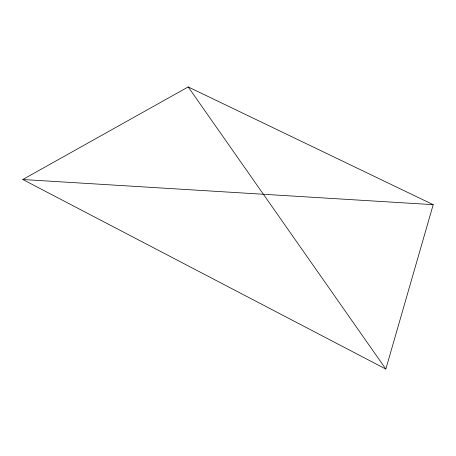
<?xml version="1.0" encoding="UTF-8"?>
<svg xmlns="http://www.w3.org/2000/svg" width="456" height="456" viewBox="0 0 456 456"><rect width="100%" height="100%" fill="white"/><g stroke="black" fill="none" stroke-linecap="round" stroke-linejoin="round"><path stroke-width="0.68" d="M385.839 369.064L433.2 204.676L188.208 86.936L22.8 179.51L385.839 369.064L188.208 86.936M22.8 179.51L433.2 204.676"/></g></svg>
